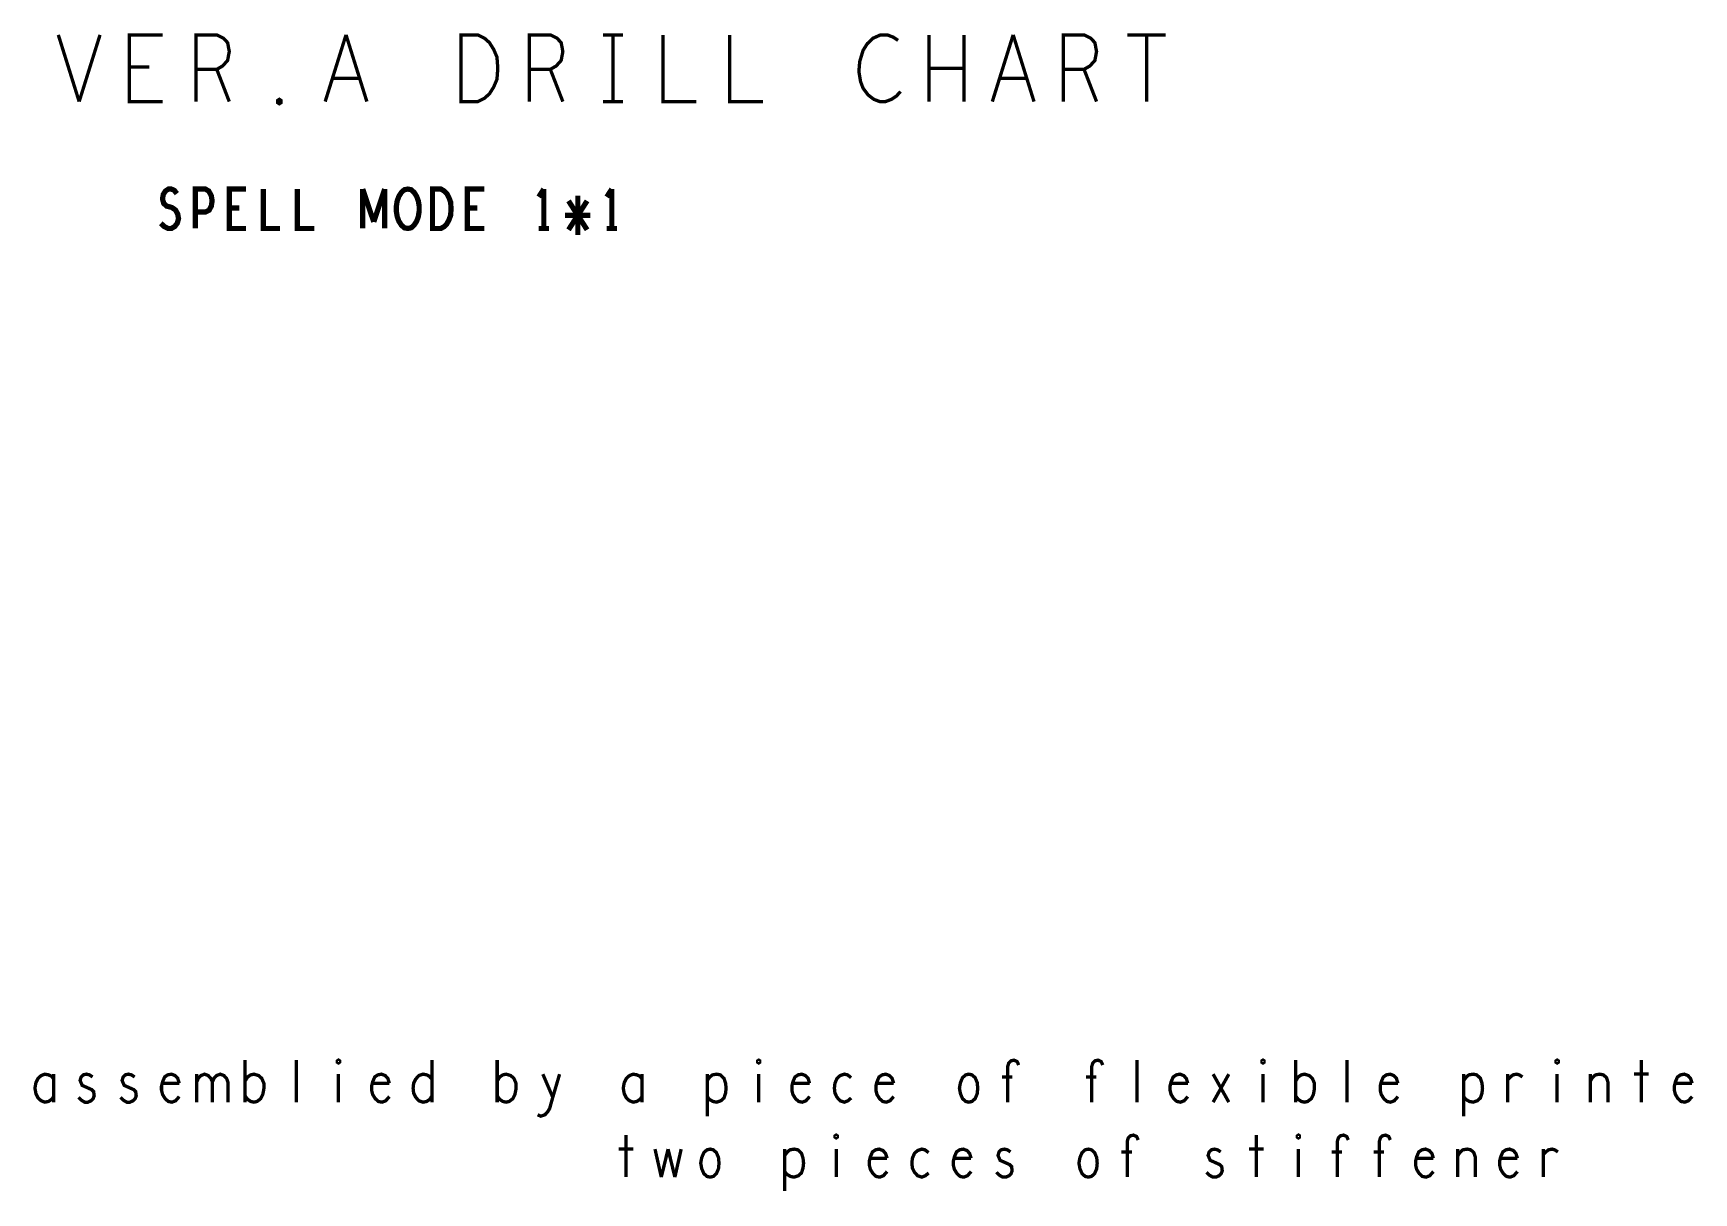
# Model space of a CAD drawing. Extents: x -81 to 328, y -202 to 89.
# Drawn here: x -3.7 to 59.5, y -158.1 to -113.9 of the extents above; entities that cross this region are included whole.
import ezdxf

# ---------------------------------------------------------------- set-up
doc = ezdxf.new("R2010")
doc.units = 0

msp = doc.modelspace()

# ---------------------------------------------------------------- linework, layer by layer
for points, const_width in [([(-2.749295, -114.006885), (-1.955545, -116.546885)], 0.127), ([(-1.955545, -116.546885), (-1.161795, -114.006885)], 0.127), ([(1.219455, -116.546885), (-0.050545, -116.546885), (-0.050545, -114.006885), (1.219455, -114.006885)], 0.127), ([(2.489455, -116.546885), (2.489455, -114.006885), (3.283205, -114.006885), (3.537205, -114.133885), (3.695955, -114.303303), (3.759455, -114.641885), (3.695955, -114.980465), (3.505455, -115.192302), (3.283205, -115.319303), (2.489455, -115.319303)], 0.127), ([(7.410705, -116.546885), (8.204455000000001, -114.006885)], 0.127), ([(8.204455000000001, -114.006885), (8.998205, -116.546885)], 0.127), ([(15.189455, -116.546885), (15.189455, -114.006885), (15.983205, -114.006885), (16.237205, -114.133885), (16.395955, -114.303303), (16.459455, -114.641885), (16.395955, -114.980465), (16.205455, -115.192302), (15.983205, -115.319303), (15.189455, -115.319303)], 0.127), ([(17.983455, -114.006885), (18.745455, -114.006885)], 0.127), ([(18.364455, -114.006885), (18.364455, -116.546885)], 0.127), ([(20.269455, -114.006885), (20.269455, -116.546885), (21.539455, -116.546885)], 0.127), ([(22.809455, -114.006885), (22.809455, -116.546885), (24.079455, -116.546885)], 0.127), ([(29.222955, -114.218465), (29.032455, -114.091465), (28.810205, -114.006885), (28.556205, -114.006885), (28.270455, -114.133885), (28.048205, -114.345465), (27.889455, -114.599465), (27.762455, -115.022885), (27.730705, -115.403885), (27.794205, -115.784885), (27.889455, -116.038885), (28.079955, -116.292885), (28.302205, -116.462303), (28.524455, -116.546885), (28.746705, -116.546885), (28.968955, -116.462303), (29.159455, -116.335303), (29.318205, -116.165885)], 0.127), ([(30.397705, -116.546885), (30.397705, -114.006885)], 0.127), ([(31.731205, -114.006885), (31.731205, -116.546885)], 0.127), ([(32.810705, -116.546885), (33.604455, -114.006885)], 0.127), ([(33.604455, -114.006885), (34.398205, -116.546885)], 0.127), ([(35.509455, -116.546885), (35.509455, -114.006885), (36.303205, -114.006885), (36.557205, -114.133885), (36.715955, -114.303303), (36.779455, -114.641885), (36.715955, -114.980465), (36.525455, -115.192302), (36.303205, -115.319303), (35.509455, -115.319303)], 0.127), ([(37.954205, -114.006885), (39.414705, -114.006885)], 0.127), ([(38.684455, -114.006885), (38.684455, -116.546885)], 0.127), ([(0.7114550000000001, -115.234465), (-0.050545, -115.234465)], 0.127), ([(3.283205, -115.319303), (3.759455, -116.546885)], 0.127), ([(8.712455, -115.657885), (7.696455, -115.657885)], 0.127), ([(15.983205, -115.319303), (16.459455, -116.546885)], 0.127), ([(31.731205, -115.276885), (30.397705, -115.276885)], 0.127), ([(34.112455, -115.657885), (33.096455, -115.657885)], 0.127), ([(36.303205, -115.319303), (36.779455, -116.546885)], 0.127), ([(17.983455, -116.546885), (18.745455, -116.546885)], 0.127), ([(1.152905, -121.179082), (1.28143, -121.30405), (1.42621, -121.37898), (1.554987, -121.37898), (1.683512, -121.30405), (1.780032, -121.179082), (1.828292, -121.003823), (1.796287, -120.82907), (1.71577, -120.678955), (1.57099, -120.57888), (1.37795, -120.528843), (1.265427, -120.42902), (1.217168, -120.254015), (1.249425, -120.078755), (1.32969, -119.953785), (1.442465, -119.878855), (1.554987, -119.878855), (1.66751, -119.928895), (1.76403, -120.053863)], 0.199898), ([(2.4638, -121.37898), (2.4638, -119.878855), (2.84988, -119.878855), (2.978405, -119.953785), (3.074925, -120.128792), (3.107183, -120.328945), (3.074925, -120.528843), (2.99466, -120.678955), (2.84988, -120.753885), (2.4638, -120.753885)], 0.199898), ([(4.402075, -121.37898), (3.758693, -121.37898), (3.758693, -119.878855), (4.402075, -119.878855)], 0.199898), ([(5.053585, -119.878855), (5.053585, -121.37898), (5.696965000000001, -121.37898)], 0.199898), ([(6.348475, -119.878855), (6.348475, -121.37898), (6.991858000000001, -121.37898)], 0.199898), ([(8.84174, -121.37898), (8.84174, -119.878855)], 0.199898), ([(8.84174, -119.878855), (9.259825, -121.129045)], 0.199898), ([(9.259825, -121.129045), (9.678162, -119.878855)], 0.199898), ([(9.678162, -119.878855), (9.678162, -121.37898)], 0.199898), ([(13.466318, -121.37898), (12.822935, -121.37898), (12.822935, -119.878855), (13.466318, -119.878855)], 0.199898), ([(15.734285, -119.878855), (15.541498, -120.17883)], 0.199898), ([(15.734285, -121.37898), (15.734285, -119.878855)], 0.199898), ([(17.029175, -120.128792), (17.029175, -121.628915)], 0.199898), ([(18.324068, -119.878855), (18.131282, -120.17883)], 0.199898), ([(18.324068, -121.37898), (18.324068, -119.878855)], 0.199898), ([(4.144772, -120.603772), (3.758693, -120.603772)], 0.199898), ([(13.209015, -120.603772), (12.822935, -120.603772)], 0.199898), ([(16.675607, -121.429017), (17.382997, -120.328945)], 0.199898), ([(17.382997, -121.429017), (16.675607, -120.328945)], 0.199898), ([(15.541498, -121.37898), (15.927325, -121.37898)], 0.199898), ([(16.54683, -120.878855), (17.511775, -120.878855)], 0.199898), ([(18.131282, -121.37898), (18.517107, -121.37898)], 0.199898), ([(4.359265525313212, -154.65003180191), (4.359265525313212, -153.0500848019101)], 0.127), ([(6.317350525313213, -154.65003180191), (6.317350525313213, -153.0500848019101)], 0.127), ([(11.47558352531321, -153.0500848019101), (11.47558352531321, -154.65003180191)], 0.127), ([(13.95894152531321, -154.65003180191), (13.95894152531321, -153.0500848019101)], 0.127), ([(33.39705352531321, -154.65003180191), (33.39705352531321, -153.2901148019101), (33.43693152531321, -153.15676480191), (33.51643352531321, -153.0767548019101), (33.63606852531321, -153.0500848019101), (33.75544852531321, -153.1034248019101), (33.81513852531322, -153.2367748019101)], 0.127), ([(36.59694552531322, -154.65003180191), (36.59694552531322, -153.2901148019101), (36.63682352531321, -153.15676480191), (36.71632652531321, -153.0767548019101), (36.83595852531322, -153.0500848019101), (36.95533852531321, -153.1034248019101), (37.01502852531321, -153.2367748019101)], 0.127), ([(38.31627052531321, -154.65003180191), (38.31627052531321, -153.0500848019101)], 0.127), ([(44.35791652531321, -154.65003180191), (44.35791652531321, -153.0500848019101)], 0.127), ([(46.31600052531321, -154.65003180191), (46.31600052531321, -153.0500848019101)], 0.127), ([(57.51562352531322, -153.0500848019101), (57.51562352531322, -154.65003180191)], 0.127), ([(-2.923931474686788, -153.7701748019101), (-3.003686474686789, -153.66349480191), (-3.123066474686788, -153.6101548019101), (-3.262258474686788, -153.5834848019101), (-3.401704474686789, -153.6368248019101), (-3.521083474686788, -153.74350480191), (-3.600586474686789, -153.9035248019101), (-3.640464474686789, -154.11663180191), (-3.600586474686789, -154.3299918019101), (-3.521083474686788, -154.49001180191), (-3.401704474686789, -154.5966928019101), (-3.262258474686788, -154.65003180191), (-3.123066474686788, -154.6233618019101), (-3.003686474686789, -154.5433518019101), (-2.923931474686788, -154.4366718019101)], 0.127), ([(-2.923931474686788, -154.65003180191), (-2.923931474686788, -153.5834848019101)], 0.127), ([(-1.980829474686788, -154.46334180191), (-1.881261474686789, -154.5700228019101), (-1.742069474686788, -154.65003180191), (-1.622434474686789, -154.65003180191), (-1.503054474686789, -154.5966928019101), (-1.423551474686788, -154.51668280191), (-1.383674474686789, -154.4100028019101), (-1.403741474686789, -154.2499828019101), (-1.483241474686788, -154.1699728019101), (-1.841381474686789, -154.01020480191), (-1.921139474686789, -153.8232628019101), (-1.881261474686789, -153.69016480191), (-1.801759474686788, -153.6101548019101), (-1.682378474686788, -153.5834848019101), (-1.562744474686788, -153.6101548019101), (-1.443364474686788, -153.69016480191)], 0.127), ([(-0.3808814746867881, -154.46334180191), (-0.2813134746867894, -154.5700228019101), (-0.142121474686788, -154.65003180191), (-0.02248947468678875, -154.65003180191), (0.09689052531321174, -154.5966928019101), (0.1763935253132116, -154.51668280191), (0.2162705253132122, -154.4100028019101), (0.1962055253132107, -154.2499828019101), (0.1167035253132118, -154.1699728019101), (-0.2414364746867887, -154.01020480191), (-0.3211914746867892, -153.8232628019101), (-0.2813134746867894, -153.69016480191), (-0.2018114746867887, -153.6101548019101), (-0.08243147468678824, -153.5834848019101), (0.03720052531321194, -153.6101548019101), (0.1565805253132107, -153.69016480191)], 0.127), ([(1.856096525313211, -153.92994180191), (1.796150525313212, -153.74350480191), (1.696838525313211, -153.6368248019101), (1.557391525313211, -153.5834848019101), (1.418198525313212, -153.6101548019101), (1.298818525313212, -153.69016480191), (1.219063525313212, -153.87685480191), (1.179185525313212, -154.0368748019101), (1.179185525313212, -154.1966428019101), (1.219063525313212, -154.3566618019101), (1.31863052531321, -154.51668280191), (1.438011525313211, -154.6233618019101), (1.577458525313212, -154.65003180191), (1.716648525313213, -154.5966928019101), (1.856096525313211, -154.4366718019101)], 0.127), ([(2.520558525313211, -153.87685480191), (2.580248525313213, -153.74350480191), (2.679818525313211, -153.6368248019101), (2.819008525313212, -153.5834848019101), (2.958455525313211, -153.6368248019101), (3.057768525313211, -153.74350480191), (3.117458525313211, -153.87685480191), (3.117458525313211, -154.65003180191)], 0.127), ([(2.520558525313211, -154.65003180191), (2.520558525313211, -153.5834848019101)], 0.127), ([(3.117458525313211, -153.87685480191), (3.177403525313212, -153.74350480191), (3.276718525313212, -153.6368248019101), (3.416163525313211, -153.5834848019101), (3.55535552531321, -153.6368248019101), (3.654923525313212, -153.74350480191), (3.714613525313212, -153.9035248019101), (3.714613525313212, -154.65003180191)], 0.127), ([(4.359265525313212, -153.85018480191), (4.45883352531321, -153.69016480191), (4.578213525313211, -153.6101548019101), (4.697593525313211, -153.5834848019101), (4.87666352531321, -153.6368248019101), (4.996043525313212, -153.74350480191), (5.075798525313212, -153.92994180191), (5.075798525313212, -154.1433018019101), (5.035921525313212, -154.3566618019101), (4.956418525313211, -154.51668280191), (4.816973525313212, -154.6233618019101), (4.697593525313211, -154.65003180191), (4.578213525313211, -154.6233618019101), (4.45883352531321, -154.5433518019101), (4.359265525313212, -154.4100028019101)], 0.127), ([(7.91729852531321, -153.5834848019101), (7.91729852531321, -154.65003180191)], 0.127), ([(9.855825525313211, -153.92994180191), (9.795880525313212, -153.74350480191), (9.69656852531321, -153.6368248019101), (9.55712152531321, -153.5834848019101), (9.417928525313211, -153.6101548019101), (9.298548525313212, -153.69016480191), (9.218793525313213, -153.87685480191), (9.178915525313212, -154.0368748019101), (9.178915525313212, -154.1966428019101), (9.218793525313213, -154.3566618019101), (9.318361525313211, -154.51668280191), (9.437740525313213, -154.6233618019101), (9.577188525313211, -154.65003180191), (9.71637852531321, -154.5966928019101), (9.855825525313211, -154.4366718019101)], 0.127), ([(11.47558352531321, -154.4100028019101), (11.39582852531321, -154.5433518019101), (11.27644852531321, -154.6233618019101), (11.13725552531321, -154.65003180191), (10.97799852531321, -154.5966928019101), (10.85861852531321, -154.46334180191), (10.77886152531321, -154.3033228019101), (10.75904852531321, -154.11663180191), (10.77886152531321, -153.92994180191), (10.85861852531321, -153.7701748019101), (10.97799852531321, -153.6368248019101), (11.13725552531321, -153.5834848019101), (11.27644852531321, -153.6101548019101), (11.37601552531321, -153.66349480191), (11.47558352531321, -153.7701748019101)], 0.127), ([(13.95894152531321, -153.85018480191), (14.05850852531321, -153.69016480191), (14.17788852531321, -153.6101548019101), (14.29726852531321, -153.5834848019101), (14.47633852531321, -153.6368248019101), (14.59571852531321, -153.74350480191), (14.67547552531321, -153.92994180191), (14.67547552531321, -154.1433018019101), (14.63559852531321, -154.3566618019101), (14.55609552531321, -154.51668280191), (14.41664852531321, -154.6233618019101), (14.29726852531321, -154.65003180191), (14.17788852531321, -154.6233618019101), (14.05850852531321, -154.5433518019101), (13.95894152531321, -154.4100028019101)], 0.127), ([(15.49919852531321, -155.1300928019101), (15.61857852531321, -155.18343180191), (15.77783552531321, -155.1300928019101), (15.87740352531321, -155.02341180191), (15.95690552531321, -154.8900618019101), (16.07628652531321, -154.46334180191), (16.33511052531321, -153.5834848019101)], 0.127), ([(15.69833352531321, -153.5834848019101), (16.07628652531321, -154.46334180191)], 0.127), ([(19.47531352531321, -153.7701748019101), (19.39555852531321, -153.66349480191), (19.27617852531321, -153.6101548019101), (19.13698552531321, -153.5834848019101), (18.99753852531321, -153.6368248019101), (18.87815852531321, -153.74350480191), (18.79865852531321, -153.9035248019101), (18.75877852531321, -154.11663180191), (18.79865852531321, -154.3299918019101), (18.87815852531321, -154.49001180191), (18.99753852531321, -154.5966928019101), (19.13698552531321, -154.65003180191), (19.27617852531321, -154.6233618019101), (19.39555852531321, -154.5433518019101), (19.47531352531321, -154.4366718019101)], 0.127), ([(19.47531352531321, -154.65003180191), (19.47531352531321, -153.5834848019101)], 0.127), ([(21.95867152531321, -153.8232628019101), (22.05823852531321, -153.69016480191), (22.15780852531321, -153.6101548019101), (22.31681052531321, -153.5834848019101), (22.45625852531321, -153.6101548019101), (22.59544852531321, -153.74350480191), (22.65539352531321, -153.92994180191), (22.67520552531321, -154.11663180191), (22.65539352531321, -154.3033228019101), (22.59544852531321, -154.49001180191), (22.47606852531321, -154.5966928019101), (22.31681052531321, -154.65003180191), (22.17761852531321, -154.6233618019101), (22.03842852531321, -154.5433518019101), (21.95867152531321, -154.4366718019101)], 0.127), ([(21.95867152531321, -155.18343180191), (21.95867152531321, -153.5834848019101)], 0.127), ([(23.91675852531321, -153.5834848019101), (23.91675852531321, -154.65003180191)], 0.127), ([(25.85528552531321, -153.92994180191), (25.79534052531321, -153.74350480191), (25.69602852531321, -153.6368248019101), (25.55658052531321, -153.5834848019101), (25.41738852531321, -153.6101548019101), (25.29800852531321, -153.69016480191), (25.21825352531321, -153.87685480191), (25.17837652531321, -154.0368748019101), (25.17837652531321, -154.1966428019101), (25.21825352531321, -154.3566618019101), (25.31782152531321, -154.51668280191), (25.43720052531321, -154.6233618019101), (25.57664852531321, -154.65003180191), (25.71583852531321, -154.5966928019101), (25.85528552531321, -154.4366718019101)], 0.127), ([(27.43516552531321, -153.71683480191), (27.29597352531321, -153.6101548019101), (27.17659352531321, -153.5834848019101), (27.01733652531321, -153.6368248019101), (26.89795552531321, -153.74350480191), (26.81819852531321, -153.92994180191), (26.79838852531321, -154.11663180191), (26.81819852531321, -154.3033228019101), (26.89795552531321, -154.46334180191), (27.01733652531321, -154.5966928019101), (27.17659352531321, -154.65003180191), (27.31578552531321, -154.5966928019101), (27.43516552531321, -154.49001180191)], 0.127), ([(29.05517852531321, -153.92994180191), (28.99523352531321, -153.74350480191), (28.89591852531321, -153.6368248019101), (28.75647352531321, -153.5834848019101), (28.61728152531321, -153.6101548019101), (28.49790152531321, -153.69016480191), (28.41814552531321, -153.87685480191), (28.37826852531321, -154.0368748019101), (28.37826852531321, -154.1966428019101), (28.41814552531321, -154.3566618019101), (28.51771352531321, -154.51668280191), (28.63709352531321, -154.6233618019101), (28.77653852531321, -154.65003180191), (28.91573152531321, -154.5966928019101), (29.05517852531321, -154.4366718019101)], 0.127), ([(33.57637852531321, -153.69016480191), (33.17810552531321, -153.69016480191)], 0.127), ([(36.77626852531321, -153.69016480191), (36.37799852531321, -153.69016480191)], 0.127), ([(40.25479852531321, -153.92994180191), (40.19485552531321, -153.74350480191), (40.09554052531321, -153.6368248019101), (39.95609552531322, -153.5834848019101), (39.81690352531321, -153.6101548019101), (39.69752352531321, -153.69016480191), (39.61776852531321, -153.87685480191), (39.57788852531321, -154.0368748019101), (39.57788852531321, -154.1966428019101), (39.61776852531321, -154.3566618019101), (39.71733552531321, -154.51668280191), (39.83671552531321, -154.6233618019101), (39.97616052531321, -154.65003180191), (40.11535352531321, -154.5966928019101), (40.25479852531321, -154.4366718019101)], 0.127), ([(41.21771352531321, -153.5834848019101), (41.81486852531321, -154.65003180191)], 0.127), ([(41.81486852531321, -153.5834848019101), (41.21771352531321, -154.65003180191)], 0.127), ([(43.11610852531322, -153.5834848019101), (43.11610852531322, -154.65003180191)], 0.127), ([(44.35791652531321, -153.85018480191), (44.45748352531322, -153.69016480191), (44.57686352531321, -153.6101548019101), (44.69624352531321, -153.5834848019101), (44.87531352531321, -153.6368248019101), (44.99469352531321, -153.74350480191), (45.07444852531322, -153.92994180191), (45.07444852531322, -154.1433018019101), (45.03457152531321, -154.3566618019101), (44.95506852531321, -154.51668280191), (44.81562352531321, -154.6233618019101), (44.69624352531321, -154.65003180191), (44.57686352531321, -154.6233618019101), (44.45748352531322, -154.5433518019101), (44.35791652531321, -154.4100028019101)], 0.127), ([(48.25452852531321, -153.92994180191), (48.19458552531322, -153.74350480191), (48.09527052531321, -153.6368248019101), (47.95582552531321, -153.5834848019101), (47.81663352531321, -153.6101548019101), (47.69725352531321, -153.69016480191), (47.61749852531322, -153.87685480191), (47.57761852531321, -154.0368748019101), (47.57761852531321, -154.1966428019101), (47.61749852531322, -154.3566618019101), (47.71706652531321, -154.51668280191), (47.83644552531322, -154.6233618019101), (47.97589052531321, -154.65003180191), (48.11508352531322, -154.5966928019101), (48.25452852531321, -154.4366718019101)], 0.127), ([(50.75769852531322, -153.8232628019101), (50.85726852531321, -153.69016480191), (50.95683552531322, -153.6101548019101), (51.11583852531321, -153.5834848019101), (51.25528552531321, -153.6101548019101), (51.39447852531321, -153.74350480191), (51.45442052531321, -153.92994180191), (51.47423352531322, -154.11663180191), (51.45442052531321, -154.3033228019101), (51.39447852531321, -154.49001180191), (51.27509852531322, -154.5966928019101), (51.11583852531321, -154.65003180191), (50.97664852531322, -154.6233618019101), (50.83745552531321, -154.5433518019101), (50.75769852531322, -154.4366718019101)], 0.127), ([(50.75769852531322, -155.18343180191), (50.75769852531322, -153.5834848019101)], 0.127), ([(52.43740052531321, -153.7965918019101), (52.53671552531321, -153.69016480191), (52.63628352531321, -153.6101548019101), (52.77572852531321, -153.5834848019101), (52.87504352531321, -153.6101548019101), (52.99442352531322, -153.69016480191)], 0.127), ([(52.43740052531321, -154.65003180191), (52.43740052531321, -153.5834848019101)], 0.127), ([(54.31573052531321, -153.5834848019101), (54.31573052531321, -154.65003180191)], 0.127), ([(55.57734852531322, -153.85018480191), (55.65710552531321, -153.71683480191), (55.77648652531322, -153.6101548019101), (55.93574352531321, -153.5834848019101), (56.07493652531322, -153.6101548019101), (56.19431552531321, -153.71683480191), (56.25425852531321, -153.9035248019101), (56.25425852531321, -154.65003180191)], 0.127), ([(55.57734852531322, -154.65003180191), (55.57734852531322, -153.5834848019101)], 0.127), ([(57.2372385253132, -153.5834848019101), (57.79426052531322, -153.5834848019101)], 0.127), ([(59.45415052531321, -153.92994180191), (59.39420852531322, -153.74350480191), (59.29489352531321, -153.6368248019101), (59.15544852531322, -153.5834848019101), (59.01625652531321, -153.6101548019101), (58.8968765253132, -153.69016480191), (58.81711852531321, -153.87685480191), (58.7772405253132, -154.0368748019101), (58.7772405253132, -154.1966428019101), (58.81711852531321, -154.3566618019101), (58.91668852531321, -154.51668280191), (59.03606852531321, -154.6233618019101), (59.17551352531321, -154.65003180191), (59.31470652531321, -154.5966928019101), (59.45415052531321, -154.4366718019101)], 0.127), ([(1.219063525313212, -153.92994180191), (1.856096525313211, -153.92994180191)], 0.127), ([(9.218793525313213, -153.92994180191), (9.855825525313211, -153.92994180191)], 0.127), ([(25.21825352531321, -153.92994180191), (25.85528552531321, -153.92994180191)], 0.127), ([(28.41814552531321, -153.92994180191), (29.05517852531321, -153.92994180191)], 0.127), ([(39.61776852531321, -153.92994180191), (40.25479852531321, -153.92994180191)], 0.127), ([(47.61749852531322, -153.92994180191), (48.25452852531321, -153.92994180191)], 0.127), ([(58.81711852531321, -153.92994180191), (59.45415052531321, -153.92994180191)], 0.127), ([(18.86647552531321, -155.9042848019101), (18.86647552531321, -157.50422980191)], 0.127), ([(37.94644852531321, -157.50422980191), (37.94644852531321, -156.14431480191), (37.98632652531321, -156.0109648019101), (38.06582852531321, -155.93095480191), (38.18546052531321, -155.9042848019101), (38.30484052531321, -155.9576248019101), (38.36453152531321, -156.0909748019101)], 0.127), ([(42.86566552531321, -155.9042848019101), (42.86566552531321, -157.50422980191)], 0.127), ([(45.94617852531321, -157.50422980191), (45.94617852531321, -156.14431480191), (45.98605552531321, -156.0109648019101), (46.06555852531321, -155.93095480191), (46.18519052531321, -155.9042848019101), (46.30457052531322, -155.9576248019101), (46.36426052531321, -156.0909748019101)], 0.127), ([(47.54612352531321, -157.50422980191), (47.54612352531321, -156.14431480191), (47.5860005253132, -156.0109648019101), (47.66550352531321, -155.93095480191), (47.78513852531321, -155.9042848019101), (47.90451852531321, -155.9576248019101), (47.96420852531321, -156.0909748019101)], 0.127), ([(18.58809152531321, -156.4376848019101), (19.14511352531321, -156.4376848019101)], 0.127), ([(19.96908852531321, -156.4376848019101), (20.20784852531321, -157.50422980191)], 0.127), ([(20.20784852531321, -157.50422980191), (20.46642052531321, -156.4376848019101)], 0.127), ([(20.46642052531321, -156.4376848019101), (20.72524852531321, -157.50422980191)], 0.127), ([(20.72524852531321, -157.50422980191), (20.96400852531321, -156.4376848019101)], 0.127), ([(24.90811852531321, -156.6774598019101), (25.00768852531321, -156.5443648019101), (25.10725552531321, -156.46435480191), (25.26625852531321, -156.4376848019101), (25.40570652531321, -156.46435480191), (25.54489852531321, -156.5977048019101), (25.60484052531321, -156.78413980191), (25.62465352531321, -156.97082980191), (25.60484052531321, -157.1575198019101), (25.54489852531321, -157.34420980191), (25.42551852531321, -157.4508898019101), (25.26625852531321, -157.50422980191), (25.12706852531321, -157.47755980191), (24.98787652531321, -157.3975498019101), (24.90811852531321, -157.29086980191)], 0.127), ([(24.90811852531321, -158.03762980191), (24.90811852531321, -156.4376848019101)], 0.127), ([(26.86620652531321, -156.4376848019101), (26.86620652531321, -157.50422980191)], 0.127), ([(28.80473352531321, -156.78413980191), (28.74478852531321, -156.5977048019101), (28.64547552531321, -156.4910248019101), (28.50602852531321, -156.4376848019101), (28.36683852531321, -156.46435480191), (28.24745852531321, -156.5443648019101), (28.16770052531322, -156.73105480191), (28.12782352531321, -156.8910748019101), (28.12782352531321, -157.0508398019101), (28.16770052531322, -157.2108598019101), (28.26726852531321, -157.37087980191), (28.38664852531321, -157.47755980191), (28.52609552531322, -157.50422980191), (28.66528852531322, -157.4508898019101), (28.80473352531321, -157.29086980191)], 0.127), ([(28.16770052531322, -156.78413980191), (28.80473352531321, -156.78413980191)], 0.127), ([(30.38461352531321, -156.5710348019101), (30.24542152531321, -156.46435480191), (30.12604152531321, -156.4376848019101), (29.96678352531321, -156.4910248019101), (29.84740352531321, -156.5977048019101), (29.76764852531321, -156.78413980191), (29.74783652531321, -156.97082980191), (29.76764852531321, -157.1575198019101), (29.84740352531321, -157.31753980191), (29.96678352531321, -157.4508898019101), (30.12604152531321, -157.50422980191), (30.26523352531321, -157.4508898019101), (30.38461352531321, -157.34420980191)], 0.127), ([(32.00462552531321, -156.78413980191), (31.94468052531321, -156.5977048019101), (31.84536852531321, -156.4910248019101), (31.70592052531321, -156.4376848019101), (31.56672852531321, -156.46435480191), (31.44734852531321, -156.5443648019101), (31.36759352531321, -156.73105480191), (31.32771552531321, -156.8910748019101), (31.32771552531321, -157.0508398019101), (31.36759352531321, -157.2108598019101), (31.46716052531321, -157.37087980191), (31.58654052531321, -157.47755980191), (31.72598852531321, -157.50422980191), (31.86517852531321, -157.4508898019101), (32.00462552531321, -157.29086980191)], 0.127), ([(31.36759352531321, -156.78413980191), (32.00462552531321, -156.78413980191)], 0.127), ([(32.96753852531322, -157.31753980191), (33.06710852531322, -157.4242198019101), (33.20629852531321, -157.50422980191), (33.32593352531321, -157.50422980191), (33.44531352531321, -157.4508898019101), (33.52481652531321, -157.37087980191), (33.56469352531321, -157.2641998019101), (33.54462852531321, -157.10417980191), (33.46512552531321, -157.0241698019101), (33.10698652531321, -156.86440480191), (33.02722852531321, -156.6774598019101), (33.06710852531322, -156.5443648019101), (33.14660852531321, -156.46435480191), (33.26598852531321, -156.4376848019101), (33.38562352531321, -156.46435480191), (33.50500352531321, -156.5443648019101)], 0.127), ([(38.12577052531321, -156.5443648019101), (37.72749852531321, -156.5443648019101)], 0.127), ([(40.96726852531321, -157.31753980191), (41.06683852531322, -157.4242198019101), (41.20602852531321, -157.50422980191), (41.32566352531321, -157.50422980191), (41.44504352531321, -157.4508898019101), (41.52454552531321, -157.37087980191), (41.56442352531321, -157.2641998019101), (41.54435852531321, -157.10417980191), (41.46485552531321, -157.0241698019101), (41.10671652531321, -156.86440480191), (41.02695852531321, -156.6774598019101), (41.06683852531322, -156.5443648019101), (41.14633852531321, -156.46435480191), (41.26571852531321, -156.4376848019101), (41.38535352531321, -156.46435480191), (41.50473352531321, -156.5443648019101)], 0.127), ([(42.58728052531321, -156.4376848019101), (43.14430352531321, -156.4376848019101)], 0.127), ([(44.46561052531321, -156.4376848019101), (44.46561052531321, -157.50422980191)], 0.127), ([(46.12550052531321, -156.5443648019101), (45.72722852531321, -156.5443648019101)], 0.127), ([(47.72544852531322, -156.5443648019101), (47.32717552531321, -156.5443648019101)], 0.127), ([(49.60403152531321, -156.78413980191), (49.54408852531321, -156.5977048019101), (49.44477352531322, -156.4910248019101), (49.30532852531321, -156.4376848019101), (49.16613552531322, -156.46435480191), (49.04675552531321, -156.5443648019101), (48.96699852531322, -156.73105480191), (48.92712152531321, -156.8910748019101), (48.92712152531321, -157.0508398019101), (48.96699852531322, -157.2108598019101), (49.06656852531321, -157.37087980191), (49.18594852531321, -157.47755980191), (49.32539352531321, -157.50422980191), (49.46458552531322, -157.4508898019101), (49.60403152531321, -157.29086980191)], 0.127), ([(48.96699852531322, -156.78413980191), (49.60403152531321, -156.78413980191)], 0.127), ([(50.52706852531321, -156.70438480191), (50.60682352531322, -156.5710348019101), (50.72620352531321, -156.46435480191), (50.88546152531322, -156.4376848019101), (51.02465352531321, -156.46435480191), (51.14403352531321, -156.5710348019101), (51.20397852531321, -156.7577248019101), (51.20397852531321, -157.50422980191)], 0.127), ([(50.52706852531321, -157.50422980191), (50.52706852531321, -156.4376848019101)], 0.127), ([(52.80392352531322, -156.78413980191), (52.74397852531321, -156.5977048019101), (52.64466652531321, -156.4910248019101), (52.50521852531321, -156.4376848019101), (52.36602852531321, -156.46435480191), (52.24664852531322, -156.5443648019101), (52.16689052531321, -156.73105480191), (52.12701352531321, -156.8910748019101), (52.12701352531321, -157.0508398019101), (52.16689052531321, -157.2108598019101), (52.26645852531321, -157.37087980191), (52.3858385253132, -157.47755980191), (52.52528552531322, -157.50422980191), (52.66447852531321, -157.4508898019101), (52.80392352531322, -157.29086980191)], 0.127), ([(52.16689052531321, -156.78413980191), (52.80392352531322, -156.78413980191)], 0.127), ([(53.78690352531321, -156.6507898019101), (53.88621852531321, -156.5443648019101), (53.98578552531322, -156.46435480191), (54.12523152531321, -156.4376848019101), (54.22454552531321, -156.46435480191), (54.3439255253132, -156.5443648019101)], 0.127), ([(53.78690352531321, -157.50422980191), (53.78690352531321, -156.4376848019101)], 0.127)]:
    msp.add_lwpolyline(points, dxfattribs=dict(const_width=const_width))
for points, const_width in [([(12.585955, -116.546885), (12.585955, -114.006885), (13.220955, -114.006885), (13.474955, -114.133885), (13.665455, -114.303303), (13.824205, -114.557302), (13.951205, -114.85372), (13.982955, -115.276885), (13.951205, -115.700302), (13.824205, -115.996465), (13.665455, -116.25072), (13.474955, -116.419885), (13.220955, -116.546885)], 0.127), ([(5.664455, -116.631465), (5.600955, -116.589303), (5.600955, -116.504465), (5.664455, -116.462303), (5.727955000000001, -116.504465), (5.727955000000001, -116.589303)], 0.127), ([(10.554715, -121.37898), (10.426192, -121.354088), (10.31367, -121.254013), (10.21715, -121.103898), (10.152888, -120.928892), (10.12063, -120.728995), (10.12063, -120.528843), (10.152888, -120.328945), (10.21715, -120.153938), (10.31367, -120.003825), (10.426192, -119.903747), (10.554715, -119.878855), (10.683495, -119.903747), (10.796015, -120.003825), (10.892535, -120.153938), (10.956798, -120.328945), (10.989055, -120.528843), (10.989055, -120.728995), (10.956798, -120.928892), (10.892535, -121.103898), (10.796015, -121.254013), (10.683495, -121.354088)], 0.199898), ([(11.49604, -121.37898), (11.49604, -119.878855), (11.817605, -119.878855), (11.946127, -119.953785), (12.042647, -120.053863), (12.123165, -120.203975), (12.187428, -120.378982), (12.20343, -120.628918), (12.187428, -120.878855), (12.123165, -121.05386), (12.042647, -121.203975), (11.946127, -121.30405), (11.817605, -121.37898)], 0.199898), ([(7.91729852531321, -153.15676480191), (7.87767352531321, -153.13009480191), (7.87767352531321, -153.0767548019101), (7.91729852531321, -153.0500848019101), (7.95717652531321, -153.0767548019101), (7.95717652531321, -153.13009480191)], 0.127), ([(23.91675852531321, -153.15676480191), (23.87713352531321, -153.13009480191), (23.87713352531321, -153.0767548019101), (23.91675852531321, -153.0500848019101), (23.95663652531321, -153.0767548019101), (23.95663652531321, -153.13009480191)], 0.127), ([(43.11610852531322, -153.15676480191), (43.07648552531321, -153.13009480191), (43.07648552531321, -153.0767548019101), (43.11610852531322, -153.0500848019101), (43.15598852531321, -153.0767548019101), (43.15598852531321, -153.13009480191)], 0.127), ([(54.31573052531321, -153.15676480191), (54.27610852531321, -153.13009480191), (54.27610852531321, -153.0767548019101), (54.31573052531321, -153.0500848019101), (54.35560852531322, -153.0767548019101), (54.35560852531322, -153.13009480191)], 0.127), ([(31.91648852531321, -154.65003180191), (31.79710852531321, -154.6233618019101), (31.67772852531321, -154.51668280191), (31.59822552531321, -154.3299918019101), (31.55834852531321, -154.11663180191), (31.59822552531321, -153.9035248019101), (31.67772852531321, -153.71683480191), (31.79710852531321, -153.6101548019101), (31.91648852531321, -153.5834848019101), (32.03612052531322, -153.6101548019101), (32.15550052531322, -153.71683480191), (32.23500352531321, -153.9035248019101), (32.25506852531321, -154.11663180191), (32.23500352531321, -154.3299918019101), (32.15550052531322, -154.51668280191), (32.03612052531322, -154.6233618019101)], 0.127), ([(26.86620652531321, -156.0109648019101), (26.82658052531321, -155.9842948019101), (26.82658052531321, -155.93095480191), (26.86620652531321, -155.9042848019101), (26.90608352531321, -155.93095480191), (26.90608352531321, -155.9842948019101)], 0.127), ([(44.46561052531321, -156.0109648019101), (44.42598852531322, -155.9842948019101), (44.42598852531322, -155.93095480191), (44.46561052531321, -155.9042848019101), (44.50548852531321, -155.93095480191), (44.50548852531321, -155.9842948019101)], 0.127), ([(22.06636852531321, -157.50422980191), (21.94698852531321, -157.47755980191), (21.82760852531321, -157.37087980191), (21.74810552531321, -157.1841898019101), (21.70822852531321, -156.97082980191), (21.74810552531321, -156.7577248019101), (21.82760852531321, -156.5710348019101), (21.94698852531321, -156.46435480191), (22.06636852531321, -156.4376848019101), (22.18600152531321, -156.46435480191), (22.30538052531321, -156.5710348019101), (22.38488352531321, -156.7577248019101), (22.40494852531321, -156.97082980191), (22.38488352531321, -157.1841898019101), (22.30538052531321, -157.37087980191), (22.18600152531321, -157.47755980191)], 0.127), ([(36.46588052531321, -157.50422980191), (36.34650052531321, -157.47755980191), (36.22712052531321, -157.37087980191), (36.14761852531321, -157.1841898019101), (36.10774052531321, -156.97082980191), (36.14761852531321, -156.7577248019101), (36.22712052531321, -156.5710348019101), (36.34650052531321, -156.46435480191), (36.46588052531321, -156.4376848019101), (36.58551552531321, -156.46435480191), (36.70489552531321, -156.5710348019101), (36.78439852531321, -156.7577248019101), (36.80446352531321, -156.97082980191), (36.78439852531321, -157.1841898019101), (36.70489552531321, -157.37087980191), (36.58551552531321, -157.47755980191)], 0.127)]:
    msp.add_lwpolyline(points, close=True, dxfattribs=dict(const_width=const_width))

doc.saveas('drawing.dxf')
